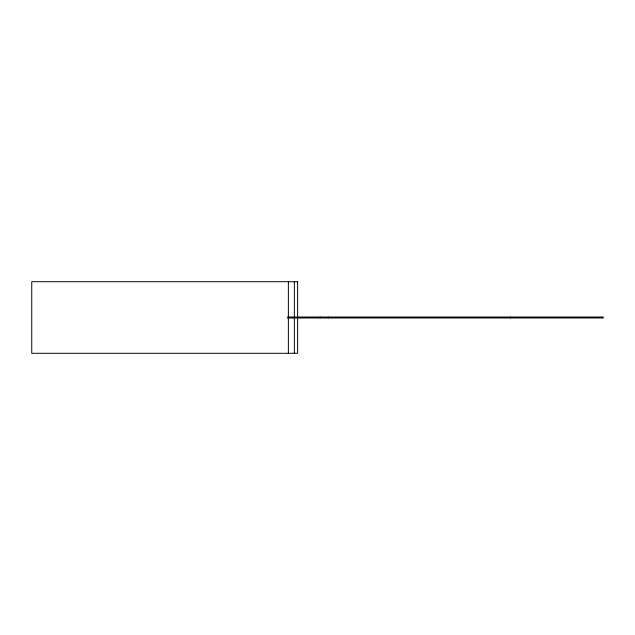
<?xml version="1.0" encoding="UTF-8"?>
<svg xmlns="http://www.w3.org/2000/svg" width="635" height="635" viewBox="0 0 635 635"><rect width="100%" height="100%" fill="white"/><g stroke="black" fill="none" stroke-linecap="round" stroke-linejoin="round"><path stroke-width="0.95" d="M287.568 317.024L603.25 317.024L603.25 317.976L287.568 317.976M510.302 317.024L510.302 317.976M328.311 317.024L328.311 317.976M320.151 317.024L320.151 317.976M294.37 281.71L294.37 317.024M294.37 318L294.37 353.29M288.369 281.71L288.369 353.29M297.624 281.71L31.75 281.71L31.75 353.29L297.624 353.29L297.624 281.71"/></g></svg>
